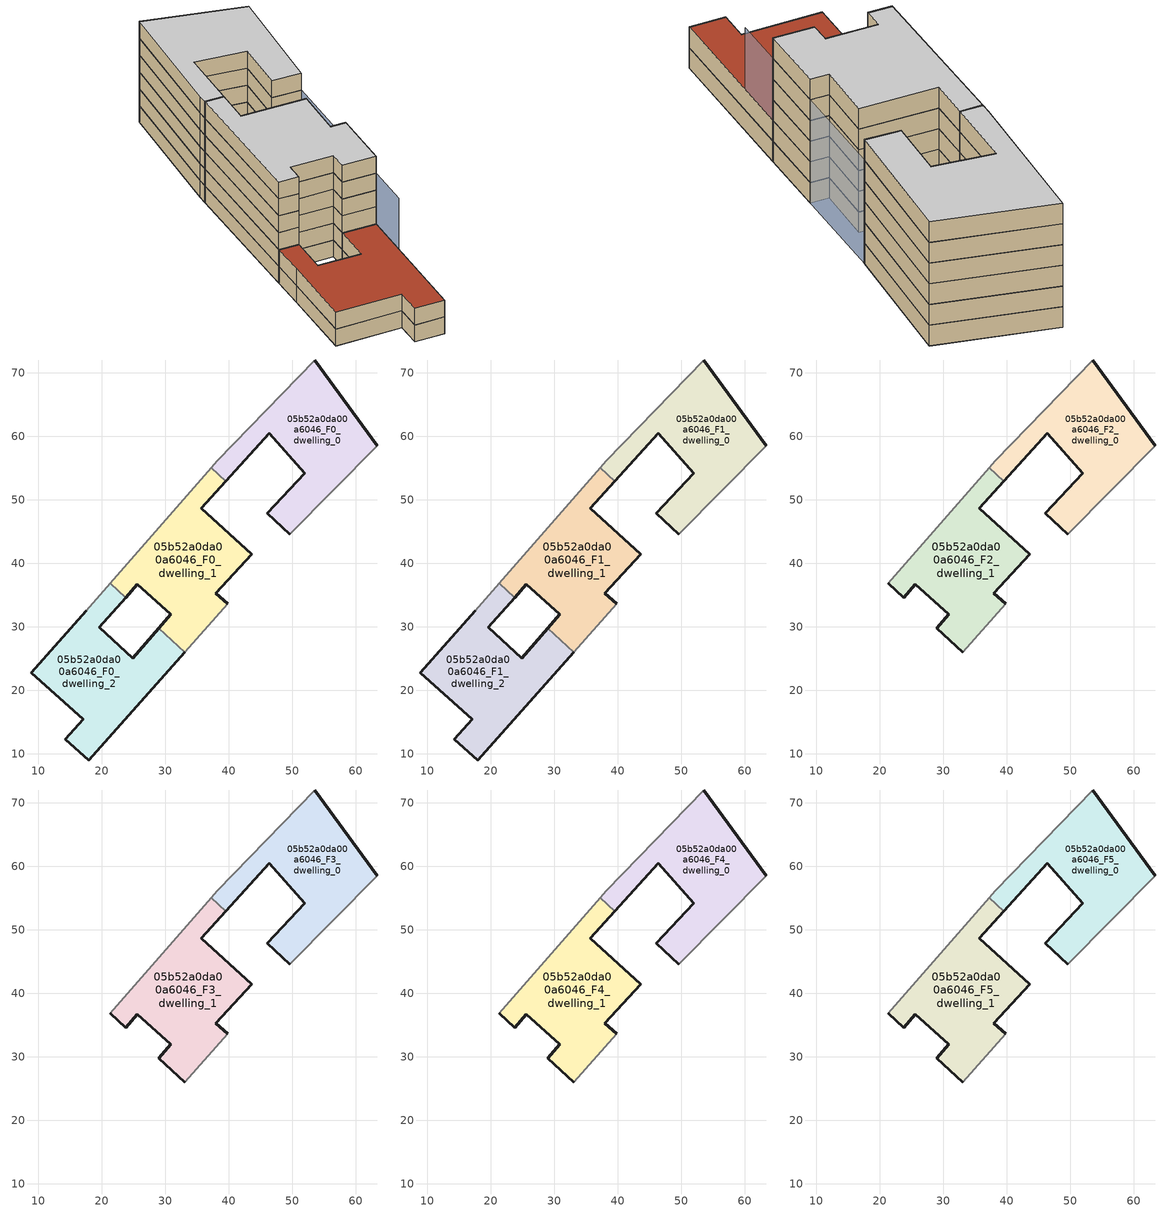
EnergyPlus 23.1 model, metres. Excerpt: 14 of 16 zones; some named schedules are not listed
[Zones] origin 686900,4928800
05b52a0da00a6046_F0_dwelling_0
 floor ground (EU_floor_Construction): 49.55,44.54 63.33,58.49 53.53,71.99 38.19,56.09 37.24,55.01 39.53,52.91 46.38,60.44 51.97,54.14 46.02,47.89 z0
 wall outside (EU_wall_Construction): 53.53,71.99 63.33,58.49 / 49.55,44.54 46.02,47.89 51.97,54.14 46.38,60.44 39.53,52.91 z0:3
 wall adiabatic (EU_wall_Construction): 37.24,55.01 38.19,56.09 53.53,71.99 / 63.33,58.49 49.55,44.54 z0:3
 wall to 05b52a0da00a6046_F0_dwelling_1 (EU_wall_Construction): 39.53,52.91 37.24,55.01 z0:3
05b52a0da00a6046_F0_dwelling_1
 floor ground (EU_floor_Construction): 39.81,33.58 37.94,35.28 43.57,41.4 35.67,48.66 39.53,52.91 37.24,55.01 21.3,36.8 23.71,34.58 25.58,36.68 30.85,31.92 28.96,29.77 33.06,26.01 z0
 wall outside (EU_wall_Construction): 28.96,29.77 30.85,31.92 25.58,36.68 23.71,34.58 / 39.53,52.91 35.67,48.66 43.57,41.4 37.94,35.28 39.81,33.58 z0:3
 wall adiabatic (EU_wall_Construction): 39.81,33.58 33.06,26.01 / 21.3,36.8 37.24,55.01 z0:3
 wall to 05b52a0da00a6046_F0_dwelling_2 (EU_wall_Construction): 33.06,26.01 28.96,29.77 / 23.71,34.58 21.3,36.8 z0:3
05b52a0da00a6046_F0_dwelling_2
 floor ground (EU_floor_Construction): 17.92,9 33.06,26.01 28.96,29.77 24.83,25.05 19.58,29.92 23.71,34.58 21.3,36.8 17.56,32.54 8.89,22.71 17.05,15.45 14.24,12.29 z0
 wall outside (EU_wall_Construction): 23.71,34.58 19.58,29.92 24.83,25.05 28.96,29.77 / 33.06,26.01 17.92,9 14.24,12.29 17.05,15.45 8.89,22.71 17.56,32.54 z0:3
 wall adiabatic (EU_wall_Construction): 17.56,32.54 21.3,36.8 z0:3
05b52a0da00a6046_F1_dwelling_0
 floor to 05b52a0da00a6046_F0_dwelling_0 (EU_floor_Construction): 49.55,44.54 63.33,58.49 53.53,71.99 38.19,56.09 37.24,55.01 39.53,52.91 46.38,60.44 51.97,54.14 46.02,47.89 z3
 wall outside (EU_wall_Construction): 53.53,71.99 63.33,58.49 / 49.55,44.54 46.02,47.89 51.97,54.14 46.38,60.44 39.53,52.91 z3:6
 wall adiabatic (EU_wall_Construction): 37.24,55.01 38.19,56.09 53.53,71.99 / 63.33,58.49 49.55,44.54 z3:6
 wall to 05b52a0da00a6046_F1_dwelling_1 (EU_wall_Construction): 39.53,52.91 37.24,55.01 z3:6
05b52a0da00a6046_F1_dwelling_1
 floor to 05b52a0da00a6046_F0_dwelling_1 (EU_floor_Construction): 39.81,33.58 37.94,35.28 43.57,41.4 35.67,48.66 39.53,52.91 37.24,55.01 21.3,36.8 23.71,34.58 25.58,36.68 30.85,31.92 28.96,29.77 33.06,26.01 z3
 wall outside (EU_wall_Construction): 28.96,29.77 30.85,31.92 25.58,36.68 23.71,34.58 / 39.53,52.91 35.67,48.66 43.57,41.4 37.94,35.28 39.81,33.58 z3:6
 wall adiabatic (EU_wall_Construction): 39.81,33.58 33.06,26.01 / 21.3,36.8 37.24,55.01 z3:6
 wall to 05b52a0da00a6046_F1_dwelling_2 (EU_wall_Construction): 33.06,26.01 28.96,29.77 / 23.71,34.58 21.3,36.8 z3:6
05b52a0da00a6046_F1_dwelling_2
 floor to 05b52a0da00a6046_F0_dwelling_2 (EU_floor_Construction): 17.92,9 33.06,26.01 28.96,29.77 24.83,25.05 19.58,29.92 23.71,34.58 21.3,36.8 17.56,32.54 8.89,22.71 17.05,15.45 14.24,12.29 z3
 wall outside (EU_wall_Construction): 23.71,34.58 19.58,29.92 24.83,25.05 28.96,29.77 / 33.06,26.01 17.92,9 14.24,12.29 17.05,15.45 8.89,22.71 17.56,32.54 z3:6
 wall adiabatic (EU_wall_Construction): 17.56,32.54 21.3,36.8 z3:6
 roof outside (EU_roof_Construction): 28.96,29.77 33.06,26.01 17.92,9 14.24,12.29 17.05,15.45 8.89,22.71 17.56,32.54 21.3,36.8 23.71,34.58 19.58,29.92 24.83,25.05 z6
05b52a0da00a6046_F2_dwelling_0
 floor to 05b52a0da00a6046_F1_dwelling_0 (EU_floor_Construction): 49.55,44.54 63.33,58.49 53.53,71.99 38.19,56.09 37.24,55.01 39.53,52.91 46.38,60.44 51.97,54.14 46.02,47.89 z6
 wall outside (EU_wall_Construction): 53.53,71.99 63.33,58.49 / 49.55,44.54 46.02,47.89 51.97,54.14 46.38,60.44 39.53,52.91 z6:9
 wall adiabatic (EU_wall_Construction): 37.24,55.01 38.19,56.09 53.53,71.99 / 63.33,58.49 49.55,44.54 z6:9
 wall to 05b52a0da00a6046_F2_dwelling_1 (EU_wall_Construction): 39.53,52.91 37.24,55.01 z6:9
05b52a0da00a6046_F2_dwelling_1
 floor to 05b52a0da00a6046_F1_dwelling_1 (EU_floor_Construction): 39.81,33.58 37.94,35.28 43.57,41.4 35.67,48.66 39.53,52.91 37.24,55.01 21.3,36.8 23.71,34.58 25.58,36.68 30.85,31.92 28.96,29.77 33.06,26.01 z6
 wall outside (EU_wall_Construction): 33.06,26.01 28.96,29.77 30.85,31.92 25.58,36.68 23.71,34.58 21.3,36.8 / 39.53,52.91 35.67,48.66 43.57,41.4 37.94,35.28 39.81,33.58 z6:9
 wall adiabatic (EU_wall_Construction): 39.81,33.58 33.06,26.01 / 21.3,36.8 37.24,55.01 z6:9
05b52a0da00a6046_F3_dwelling_0
 floor to 05b52a0da00a6046_F2_dwelling_0 (EU_floor_Construction): 49.55,44.54 63.33,58.49 53.53,71.99 38.19,56.09 37.24,55.01 39.53,52.91 46.38,60.44 51.97,54.14 46.02,47.89 z9
 wall outside (EU_wall_Construction): 53.53,71.99 63.33,58.49 / 49.55,44.54 46.02,47.89 51.97,54.14 46.38,60.44 39.53,52.91 z9:12
 wall adiabatic (EU_wall_Construction): 37.24,55.01 38.19,56.09 53.53,71.99 / 63.33,58.49 49.55,44.54 z9:12
 wall to 05b52a0da00a6046_F3_dwelling_1 (EU_wall_Construction): 39.53,52.91 37.24,55.01 z9:12
05b52a0da00a6046_F3_dwelling_1
 floor to 05b52a0da00a6046_F2_dwelling_1 (EU_floor_Construction): 39.81,33.58 37.94,35.28 43.57,41.4 35.67,48.66 39.53,52.91 37.24,55.01 21.3,36.8 23.71,34.58 25.58,36.68 30.85,31.92 28.96,29.77 33.06,26.01 z9
 wall outside (EU_wall_Construction): 33.06,26.01 28.96,29.77 30.85,31.92 25.58,36.68 23.71,34.58 21.3,36.8 / 39.53,52.91 35.67,48.66 43.57,41.4 37.94,35.28 39.81,33.58 z9:12
 wall adiabatic (EU_wall_Construction): 39.81,33.58 33.06,26.01 / 21.3,36.8 37.24,55.01 z9:12
05b52a0da00a6046_F4_dwelling_0
 floor to 05b52a0da00a6046_F3_dwelling_0 (EU_floor_Construction): 49.55,44.54 63.33,58.49 53.53,71.99 38.19,56.09 37.24,55.01 39.53,52.91 46.38,60.44 51.97,54.14 46.02,47.89 z12
 wall outside (EU_wall_Construction): 53.53,71.99 63.33,58.49 / 49.55,44.54 46.02,47.89 51.97,54.14 46.38,60.44 39.53,52.91 z12:15
 wall adiabatic (EU_wall_Construction): 37.24,55.01 38.19,56.09 53.53,71.99 / 63.33,58.49 49.55,44.54 z12:15
 wall to 05b52a0da00a6046_F4_dwelling_1 (EU_wall_Construction): 39.53,52.91 37.24,55.01 z12:15
05b52a0da00a6046_F4_dwelling_1
 floor to 05b52a0da00a6046_F3_dwelling_1 (EU_floor_Construction): 39.81,33.58 37.94,35.28 43.57,41.4 35.67,48.66 39.53,52.91 37.24,55.01 21.3,36.8 23.71,34.58 25.58,36.68 30.85,31.92 28.96,29.77 33.06,26.01 z12
 wall outside (EU_wall_Construction): 33.06,26.01 28.96,29.77 30.85,31.92 25.58,36.68 23.71,34.58 21.3,36.8 / 39.53,52.91 35.67,48.66 43.57,41.4 37.94,35.28 39.81,33.58 z12:15
 wall adiabatic (EU_wall_Construction): 39.81,33.58 33.06,26.01 / 21.3,36.8 37.24,55.01 z12:15
05b52a0da00a6046_F5_dwelling_0
 floor to 05b52a0da00a6046_F4_dwelling_0 (EU_floor_Construction): 49.55,44.54 63.33,58.49 53.53,71.99 38.19,56.09 37.24,55.01 39.53,52.91 46.38,60.44 51.97,54.14 46.02,47.89 z15
 wall outside (EU_wall_Construction): 53.53,71.99 63.33,58.49 / 49.55,44.54 46.02,47.89 51.97,54.14 46.38,60.44 39.53,52.91 z15:18
 wall adiabatic (EU_wall_Construction): 37.24,55.01 38.19,56.09 53.53,71.99 / 63.33,58.49 49.55,44.54 z15:18
 wall to 05b52a0da00a6046_F5_dwelling_1 (EU_wall_Construction): 39.53,52.91 37.24,55.01 z15:18
 ceiling to 05b52a0da00a6046_F6_dwelling_0 (EU_floor_Construction): 53.53,71.99 63.33,58.49 49.55,44.54 46.02,47.89 51.97,54.14 46.38,60.44 39.53,52.91 37.24,55.01 38.19,56.09 z18
05b52a0da00a6046_F5_dwelling_1
 floor to 05b52a0da00a6046_F4_dwelling_1 (EU_floor_Construction): 39.81,33.58 37.94,35.28 43.57,41.4 35.67,48.66 39.53,52.91 37.24,55.01 21.3,36.8 23.71,34.58 25.58,36.68 30.85,31.92 28.96,29.77 33.06,26.01 z15
 wall outside (EU_wall_Construction): 33.06,26.01 28.96,29.77 30.85,31.92 25.58,36.68 23.71,34.58 21.3,36.8 / 39.53,52.91 35.67,48.66 43.57,41.4 37.94,35.28 39.81,33.58 z15:18
 wall adiabatic (EU_wall_Construction): 39.81,33.58 33.06,26.01 / 21.3,36.8 37.24,55.01 z15:18
 ceiling to 05b52a0da00a6046_F6_dwelling_1 (EU_floor_Construction): 39.53,52.91 35.67,48.66 43.57,41.4 37.94,35.28 39.81,33.58 33.06,26.01 28.96,29.77 30.85,31.92 25.58,36.68 23.71,34.58 21.3,36.8 37.24,55.01 z18
shading: 28.08,20.42 62.56,59.17 z0:15
[Building]
EU S2 Campaign: North Axis=0; Terrain=City; Solar Distribution=FullExterior
[Site:Location]
Bologna: Latitude=44.5; Longitude=11.25; Time Zone=1; Elevation=37
[SizingPeriod:WeatherFileDays]
AnnualSizingPeriod: Begin Month=1; Begin Day of Month=1; End Month=12; End Day of Month=31; Day of Week for Start Day=Monday; Use Weather File Daylight Saving Period=No; Use Weather File Rain and Snow Indicators=No
[MATERIAL]
EU_InternalMass_Material: Roughness=MediumRough; Thickness=0.1; Conductivity=1; Density=1800; Specific Heat=900; Thermal Absorptance=0.9; Solar Absorptance=0.7; Visible Absorptance=0.7
[MATERIAL:NOMASS] Roughness=MediumRough; Thermal Absorptance=0.9; Solar Absorptance=0.7; Visible Absorptance=0.7
Name | Thermal Resistance
EU_wall_NoMass | 0.905828
EU_roof_NoMass | 0.37593
EU_floor_NoMass | 0.67114
[CONSTRUCTION]
EU_wall_Construction: EU_wall_NoMass
EU_roof_Construction: EU_roof_NoMass
EU_floor_Construction: EU_floor_NoMass
EU_InternalMass_Construction: EU_InternalMass_Material
[ZONE] Type=1; Multiplier=1; Ceiling Height=autocalculate; Floor Area=autocalculate; Part of Total Floor Area=Yes
Name | Volume
05b52a0da00a6046_F0_dwelling_0 | 818.906
05b52a0da00a6046_F1_dwelling_0; 05b52a0da00a6046_F2_dwelling_0; 05b52a0da00a6046_F3_dwelling_0; 05b52a0da00a6046_F4_dwelling_0; 05b52a0da00a6046_F5_dwelling_0 | 818.908
05b52a0da00a6046_F0_dwelling_1 | 818.916
05b52a0da00a6046_F1_dwelling_1; 05b52a0da00a6046_F2_dwelling_1; 05b52a0da00a6046_F3_dwelling_1; 05b52a0da00a6046_F4_dwelling_1; 05b52a0da00a6046_F5_dwelling_1 | 818.915
05b52a0da00a6046_F0_dwelling_2 | 818.883
05b52a0da00a6046_F1_dwelling_2 | 818.881
[INTERNALMASS] Construction=EU_InternalMass_Construction
Name | Zone or ZoneList | Surface Area
05b52a0da00a6046_F0_dwelling_0_EU_InternalMass | 05b52a0da00a6046_F0_dwelling_0 | 272.969
05b52a0da00a6046_F0_dwelling_1_EU_InternalMass | 05b52a0da00a6046_F0_dwelling_1 | 272.972
05b52a0da00a6046_F0_dwelling_2_EU_InternalMass | 05b52a0da00a6046_F0_dwelling_2 | 272.961
05b52a0da00a6046_F1_dwelling_0_EU_InternalMass | 05b52a0da00a6046_F1_dwelling_0 | 272.969
05b52a0da00a6046_F1_dwelling_1_EU_InternalMass | 05b52a0da00a6046_F1_dwelling_1 | 272.972
05b52a0da00a6046_F1_dwelling_2_EU_InternalMass | 05b52a0da00a6046_F1_dwelling_2 | 272.961
05b52a0da00a6046_F2_dwelling_0_EU_InternalMass | 05b52a0da00a6046_F2_dwelling_0 | 430.938
05b52a0da00a6046_F2_dwelling_1_EU_InternalMass | 05b52a0da00a6046_F2_dwelling_1 | 387.965
05b52a0da00a6046_F3_dwelling_0_EU_InternalMass | 05b52a0da00a6046_F3_dwelling_0 | 430.938
05b52a0da00a6046_F3_dwelling_1_EU_InternalMass | 05b52a0da00a6046_F3_dwelling_1 | 387.965
05b52a0da00a6046_F4_dwelling_0_EU_InternalMass | 05b52a0da00a6046_F4_dwelling_0 | 430.938
05b52a0da00a6046_F4_dwelling_1_EU_InternalMass | 05b52a0da00a6046_F4_dwelling_1 | 387.965
05b52a0da00a6046_F5_dwelling_0_EU_InternalMass | 05b52a0da00a6046_F5_dwelling_0 | 430.938
05b52a0da00a6046_F5_dwelling_1_EU_InternalMass | 05b52a0da00a6046_F5_dwelling_1 | 387.965
[OTHEREQUIPMENT] Fuel Type=Electricity; Design Level Calculation Method=Watts/Area; Power per Zone Floor Area=1; Fraction Latent=0; Fraction Radiant=0; Fraction Lost=0; Carbon Dioxide Generation Rate=0; EndUse Subcategory=EU_Step8_InternalGains
Name | Zone or ZoneList or Space or SpaceList | Schedule
EU_Step8_InternalGain_05b52a0da00a6046_F0_dwelling_0_f000 | 05b52a0da00a6046_F0_dwelling_0 | EU_Step8_GainSchedule_05b52a0da00a6046_F0_dwelling_0_f000
EU_Step8_InternalGain_05b52a0da00a6046_F0_dwelling_1_f000 | 05b52a0da00a6046_F0_dwelling_1 | EU_Step8_GainSchedule_05b52a0da00a6046_F0_dwelling_1_f000
EU_Step8_InternalGain_05b52a0da00a6046_F0_dwelling_2_f000 | 05b52a0da00a6046_F0_dwelling_2 | EU_Step8_GainSchedule_05b52a0da00a6046_F0_dwelling_2_f000
EU_Step8_InternalGain_05b52a0da00a6046_F1_dwelling_0_f000 | 05b52a0da00a6046_F1_dwelling_0 | EU_Step8_GainSchedule_05b52a0da00a6046_F1_dwelling_0_f000
EU_Step8_InternalGain_05b52a0da00a6046_F1_dwelling_1_f000 | 05b52a0da00a6046_F1_dwelling_1 | EU_Step8_GainSchedule_05b52a0da00a6046_F1_dwelling_1_f000
EU_Step8_InternalGain_05b52a0da00a6046_F1_dwelling_2_f000 | 05b52a0da00a6046_F1_dwelling_2 | EU_Step8_GainSchedule_05b52a0da00a6046_F1_dwelling_2_f000
EU_Step8_InternalGain_05b52a0da00a6046_F2_dwelling_0_f000 | 05b52a0da00a6046_F2_dwelling_0 | EU_Step8_GainSchedule_05b52a0da00a6046_F2_dwelling_0_f000
EU_Step8_InternalGain_05b52a0da00a6046_F2_dwelling_1_f000 | 05b52a0da00a6046_F2_dwelling_1 | EU_Step8_GainSchedule_05b52a0da00a6046_F2_dwelling_1_f000
EU_Step8_InternalGain_05b52a0da00a6046_F3_dwelling_0_f000 | 05b52a0da00a6046_F3_dwelling_0 | EU_Step8_GainSchedule_05b52a0da00a6046_F3_dwelling_0_f000
EU_Step8_InternalGain_05b52a0da00a6046_F3_dwelling_1_f000 | 05b52a0da00a6046_F3_dwelling_1 | EU_Step8_GainSchedule_05b52a0da00a6046_F3_dwelling_1_f000
EU_Step8_InternalGain_05b52a0da00a6046_F4_dwelling_0_f000 | 05b52a0da00a6046_F4_dwelling_0 | EU_Step8_GainSchedule_05b52a0da00a6046_F4_dwelling_0_f000
EU_Step8_InternalGain_05b52a0da00a6046_F4_dwelling_1_f000 | 05b52a0da00a6046_F4_dwelling_1 | EU_Step8_GainSchedule_05b52a0da00a6046_F4_dwelling_1_f000
EU_Step8_InternalGain_05b52a0da00a6046_F5_dwelling_0_f000 | 05b52a0da00a6046_F5_dwelling_0 | EU_Step8_GainSchedule_05b52a0da00a6046_F5_dwelling_0_f000
EU_Step8_InternalGain_05b52a0da00a6046_F5_dwelling_1_f000 | 05b52a0da00a6046_F5_dwelling_1 | EU_Step8_GainSchedule_05b52a0da00a6046_F5_dwelling_1_f000
[ZONEVENTILATION:DESIGNFLOWRATE] Schedule=EU_AlwaysOn; Design Flow Rate Calculation Method=AirChanges/Hour; Air Changes per Hour=0.73129; Ventilation Type=Natural; Fan Pressure Rise=0; Fan Total Efficiency=1; Constant Term Coefficient=1; Temperature Term Coefficient=0; Velocity Term Coefficient=0; Velocity Squared Term Coefficient=0; Minimum Indoor Temperature=-100; Maximum Indoor Temperature=100; Delta Temperature=-100; Minimum Outdoor Temperature=-100; Maximum Outdoor Temperature=100; Maximum Wind Speed=40
Name | Zone or ZoneList or Space or SpaceList
EU_ConstantAir_05b52a0da00a6046_F0_dwelling_0 | 05b52a0da00a6046_F0_dwelling_0
EU_ConstantAir_05b52a0da00a6046_F0_dwelling_1 | 05b52a0da00a6046_F0_dwelling_1
EU_ConstantAir_05b52a0da00a6046_F0_dwelling_2 | 05b52a0da00a6046_F0_dwelling_2
EU_ConstantAir_05b52a0da00a6046_F1_dwelling_0 | 05b52a0da00a6046_F1_dwelling_0
EU_ConstantAir_05b52a0da00a6046_F1_dwelling_1 | 05b52a0da00a6046_F1_dwelling_1
EU_ConstantAir_05b52a0da00a6046_F1_dwelling_2 | 05b52a0da00a6046_F1_dwelling_2
EU_ConstantAir_05b52a0da00a6046_F2_dwelling_0 | 05b52a0da00a6046_F2_dwelling_0
EU_ConstantAir_05b52a0da00a6046_F2_dwelling_1 | 05b52a0da00a6046_F2_dwelling_1
EU_ConstantAir_05b52a0da00a6046_F3_dwelling_0 | 05b52a0da00a6046_F3_dwelling_0
EU_ConstantAir_05b52a0da00a6046_F3_dwelling_1 | 05b52a0da00a6046_F3_dwelling_1
EU_ConstantAir_05b52a0da00a6046_F4_dwelling_0 | 05b52a0da00a6046_F4_dwelling_0
EU_ConstantAir_05b52a0da00a6046_F4_dwelling_1 | 05b52a0da00a6046_F4_dwelling_1
EU_ConstantAir_05b52a0da00a6046_F5_dwelling_0 | 05b52a0da00a6046_F5_dwelling_0
EU_ConstantAir_05b52a0da00a6046_F5_dwelling_1 | 05b52a0da00a6046_F5_dwelling_1
[HVACTEMPLATE:THERMOSTAT] Constant Heating Setpoint=20; Constant Cooling Setpoint=50
EU_HeatOnly_05b52a0da00a6046_F0_dwelling_0; EU_HeatOnly_05b52a0da00a6046_F0_dwelling_1; EU_HeatOnly_05b52a0da00a6046_F0_dwelling_2; EU_HeatOnly_05b52a0da00a6046_F1_dwelling_0; EU_HeatOnly_05b52a0da00a6046_F1_dwelling_1; EU_HeatOnly_05b52a0da00a6046_F1_dwelling_2; EU_HeatOnly_05b52a0da00a6046_F2_dwelling_0; EU_HeatOnly_05b52a0da00a6046_F2_dwelling_1; EU_HeatOnly_05b52a0da00a6046_F3_dwelling_0; EU_HeatOnly_05b52a0da00a6046_F3_dwelling_1; EU_HeatOnly_05b52a0da00a6046_F4_dwelling_0; EU_HeatOnly_05b52a0da00a6046_F4_dwelling_1; EU_HeatOnly_05b52a0da00a6046_F5_dwelling_0; EU_HeatOnly_05b52a0da00a6046_F5_dwelling_1; EU_HeatOnly_05b52a0da00a6046_F6_dwelling_0; EU_HeatOnly_05b52a0da00a6046_F6_dwelling_1
[HVACTEMPLATE:ZONE:IDEALLOADSAIRSYSTEM] System Availability Schedule=EU_AlwaysOn; Maximum Heating Supply Air Temperature=50; Minimum Cooling Supply Air Temperature=13; Maximum Heating Supply Air Humidity Ratio=0.0156; Minimum Cooling Supply Air Humidity Ratio=0.0077; Heating Limit=NoLimit; Cooling Limit=NoLimit; Heating Availability Schedule=EU_AlwaysOn; Cooling Availability Schedule=EU_CoolingOff; Dehumidification Control Type=ConstantSensibleHeatRatio; Cooling Sensible Heat Ratio=0.7; Dehumidification Setpoint=60; Humidification Control Type=None; Humidification Setpoint=30; Outdoor Air Method=None; Outdoor Air Flow Rate per Person=0.00944; Outdoor Air Flow Rate per Zone Floor Area=0; Outdoor Air Flow Rate per Zone=0; Demand Controlled Ventilation Type=None; Outdoor Air Economizer Type=NoEconomizer; Heat Recovery Type=None; Sensible Heat Recovery Effectiveness=0.7; Latent Heat Recovery Effectiveness=0.65
Name | Template Thermostat
05b52a0da00a6046_F0_dwelling_0 | EU_HeatOnly_05b52a0da00a6046_F0_dwelling_0
05b52a0da00a6046_F0_dwelling_1 | EU_HeatOnly_05b52a0da00a6046_F0_dwelling_1
05b52a0da00a6046_F0_dwelling_2 | EU_HeatOnly_05b52a0da00a6046_F0_dwelling_2
05b52a0da00a6046_F1_dwelling_0 | EU_HeatOnly_05b52a0da00a6046_F1_dwelling_0
05b52a0da00a6046_F1_dwelling_1 | EU_HeatOnly_05b52a0da00a6046_F1_dwelling_1
05b52a0da00a6046_F1_dwelling_2 | EU_HeatOnly_05b52a0da00a6046_F1_dwelling_2
05b52a0da00a6046_F2_dwelling_0 | EU_HeatOnly_05b52a0da00a6046_F2_dwelling_0
05b52a0da00a6046_F2_dwelling_1 | EU_HeatOnly_05b52a0da00a6046_F2_dwelling_1
05b52a0da00a6046_F3_dwelling_0 | EU_HeatOnly_05b52a0da00a6046_F3_dwelling_0
05b52a0da00a6046_F3_dwelling_1 | EU_HeatOnly_05b52a0da00a6046_F3_dwelling_1
05b52a0da00a6046_F4_dwelling_0 | EU_HeatOnly_05b52a0da00a6046_F4_dwelling_0
